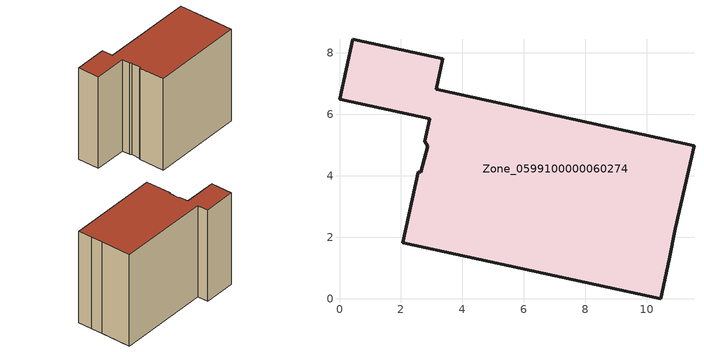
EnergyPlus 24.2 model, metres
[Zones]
Zone_0599100000060274
 floor ground (C_G): 2.55,4.13 2.65,4.11 2.87,4.97 2.77,5.13 2.93,5.85 0,6.49 0.43,8.44 3.36,7.8 3.14,6.82 11.53,4.98 10.91,2.28 10.73,1.28 10.45,0 2.05,1.83 z0
 wall outside (C_F): 3.36,7.8 0.43,8.44 0,6.49 2.93,5.85 2.77,5.13 2.87,4.97 2.65,4.11 2.55,4.13 2.05,1.83 10.45,0 10.73,1.28 10.91,2.28 11.53,4.98 3.14,6.82 3.36,7.8 z0:8.78
 roof outside (C_R): 2.65,4.11 2.55,4.13 2.05,1.83 10.45,0 10.73,1.28 10.91,2.28 11.53,4.98 3.14,6.82 3.36,7.8 0.43,8.44 0,6.49 2.93,5.85 2.77,5.13 2.87,4.97 z8.78
[BUILDING]
Pand.0599100000060274: North Axis=0; Terrain=City; Loads Convergence Tolerance Value=0.04; Temperature Convergence Tolerance Value=0.4; Solar Distribution=FullExterior; Maximum Number of Warmup Days=25; Minimum Number of Warmup Days=1
[Site:Location]
Rotterdam.The.Hague.AP_ZH_NLD Design_Conditions: Latitude=51.96; Longitude=4.45; Time Zone=1; Elevation=-4.5
[SITE:GROUNDTEMPERATURE:BUILDINGSURFACE]
18, 18, 18, 18, 18, 18, 18, 18, 18, 18, 18, 18
[MATERIAL] Thermal Absorptance=0.9; Solar Absorptance=0.7; Visible Absorptance=0.7
Name | Roughness | Thickness | Conductivity | Density | Specific Heat
G.TI.1975-1991 | MediumSmooth | 0.15 | 0.288461 | 540 | 1210
F.TI.1975-1991 | Rough | 0.3 | 0.230769 | 1920 | 840
R.TI.1975-1991 | MediumRough | 0.2 | 0.153846 | 1500 | 1000
[CONSTRUCTION]
C_G: G.TI.1975-1991
C_F: F.TI.1975-1991
C_R: R.TI.1975-1991
[ZONE]
Zone_0599100000060274: Type=1; Multiplier=1; Ceiling Height=Autocalculate; Volume=Autocalculate; Floor Area=autocalculate; Part of Total Floor Area=Yes
[ZONEINFILTRATION:DESIGNFLOWRATE]
Infil_Zone_0599100000060274: Zone or ZoneList or Space or SpaceList=Zone_0599100000060274; Schedule=AlwaysOn; Design Flow Rate Calculation Method=Flow/Area; Flow Rate per Floor Area=0.003; Constant Term Coefficient=1; Temperature Term Coefficient=0; Velocity Term Coefficient=0; Velocity Squared Term Coefficient=0
[HVACTEMPLATE:ZONE:IDEALLOADSAIRSYSTEM]
Zone_0599100000060274: Maximum Heating Supply Air Temperature=50; Minimum Cooling Supply Air Temperature=13; Maximum Heating Supply Air Humidity Ratio=0.0156; Minimum Cooling Supply Air Humidity Ratio=0.0077; Heating Limit=NoLimit; Cooling Limit=NoLimit; Dehumidification Control Type=ConstantSensibleHeatRatio; Cooling Sensible Heat Ratio=0.7; Dehumidification Setpoint=60; Humidification Control Type=None; Humidification Setpoint=30; Outdoor Air Method=None; Outdoor Air Flow Rate per Person=0.00944; Outdoor Air Flow Rate per Zone Floor Area=0; Outdoor Air Flow Rate per Zone=0; Demand Controlled Ventilation Type=None; Outdoor Air Economizer Type=NoEconomizer; Heat Recovery Type=None; Sensible Heat Recovery Effectiveness=0.7; Latent Heat Recovery Effectiveness=0.65
[ZONECONTROL:THERMOSTAT]
ThermostatControl_Zone_0599100000060274: Zone or ZoneList=Zone_0599100000060274; Control Type Schedule=DualSetpointControlType; Control 1=Thermostat_Zone_0599100000060274; Temperature Difference Between Cutout And Setpoint=0
[THERMOSTATSETPOINT:DUALSETPOINT]
Thermostat_Zone_0599100000060274: Heating Setpoint Temperature Schedule=HeatingSetpoint_Zone_0599100000060274; Cooling Setpoint Temperature Schedule=CoolingSetpoint_Zone_0599100000060274
[SCHEDULE:COMPACT]
HeatingSetpoint_Zone_0599100000060274: Through: 12/31, For: AllDays, Until: 24:00, 21
CoolingSetpoint_Zone_0599100000060274: Through: 12/31, For: AllDays, Until: 24:00, 24
DualSetpointControlType: Through: 12/31, For: AllDays, Until: 24:00, 4
AlwaysOn: Through: 12/31, For: AllDays, Until: 24:00, 1
